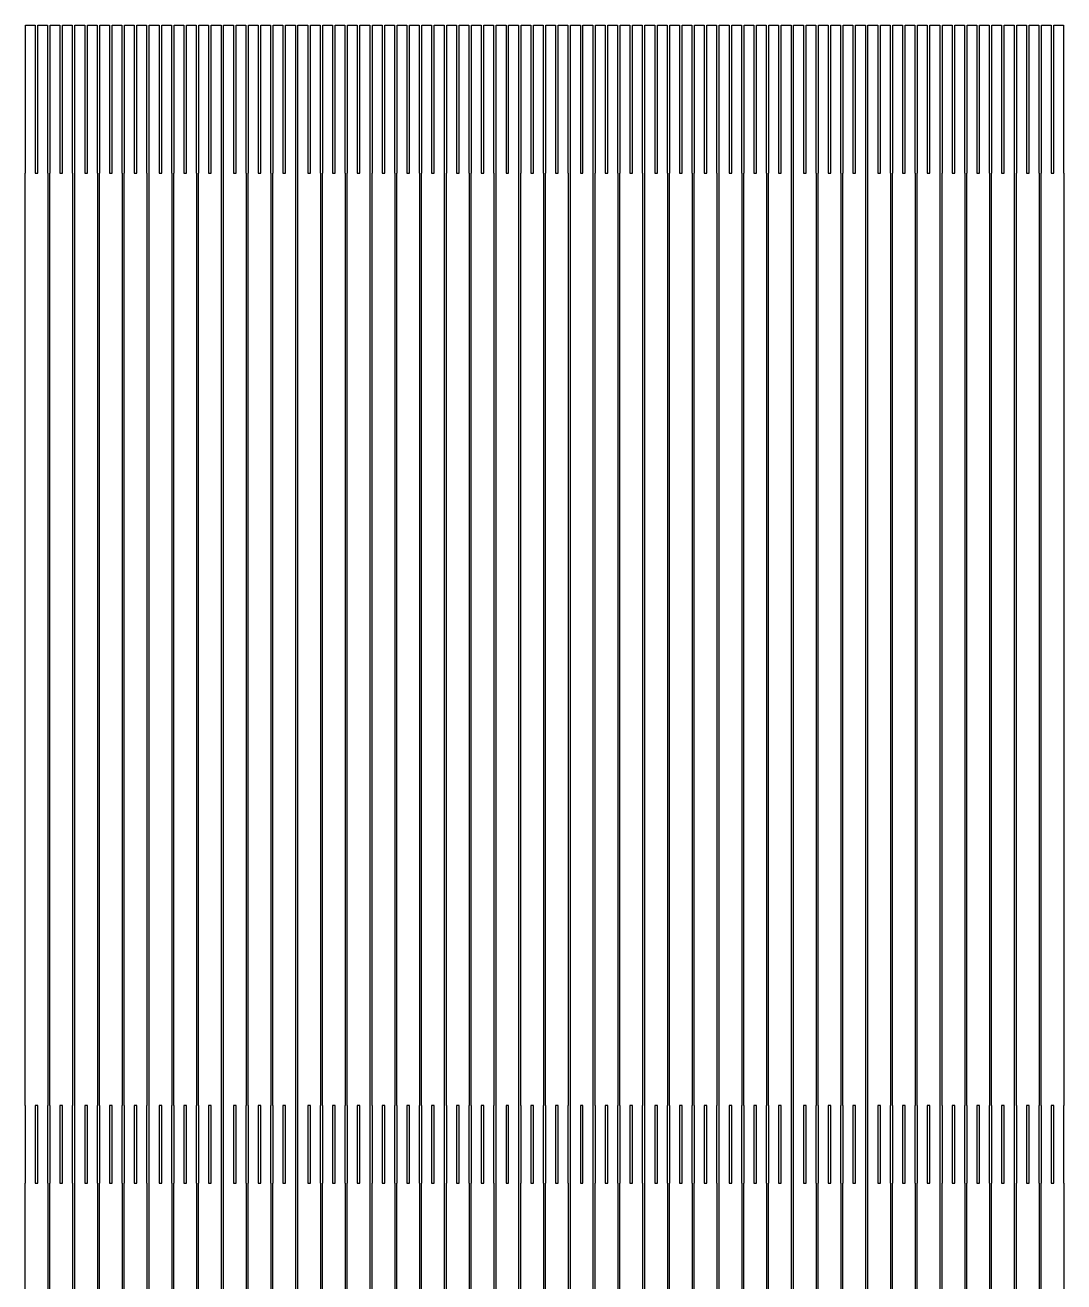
# Model space of a CAD drawing. Extents: x -145 to 145, y -175 to 185.
# Drawn here: x 16.6 to 60, y 57.6 to 110.1 of the extents above; entities that cross this region are included whole.
import ezdxf

# ---------------------------------------------------------------- set-up
doc = ezdxf.new("R2010")
doc.units = 0
doc.layers.add('screen_exp-1p', color=7, linetype='CONTINUOUS')

msp = doc.modelspace()

# ---------------------------------------------------------------- linework, layer by layer
at = {"layer": 'screen_exp-1p'}
for points in [[(16.621, 22.728), (16.621, 61.712), (16.631, 61.712), (16.631, 64.948), (16.621, 64.948), (16.621, 103.932), (16.631, 103.932), (16.631, 110.126), (17.039, 110.126), (17.039, 103.932), (17.149, 103.932), (17.149, 110.126), (17.557, 110.126), (17.557, 103.932), (17.567, 103.932), (17.567, 64.948), (17.557, 64.948), (17.557, 61.712), (17.567, 61.712), (17.567, 22.728)], [(17.657, 22.728), (17.657, 61.712), (17.667, 61.712), (17.667, 64.948), (17.657, 64.948), (17.657, 103.932), (17.667, 103.932), (17.667, 110.126), (18.075, 110.126), (18.075, 103.932), (18.185, 103.932), (18.185, 110.126), (18.593, 110.126), (18.593, 103.932), (18.603, 103.932), (18.603, 64.948), (18.593, 64.948), (18.593, 61.712), (18.603, 61.712), (18.603, 22.728)], [(18.693, 22.728), (18.693, 61.712), (18.703, 61.712), (18.703, 64.948), (18.693, 64.948), (18.693, 103.932), (18.703, 103.932), (18.703, 110.126), (19.111, 110.126), (19.111, 103.932), (19.221, 103.932), (19.221, 110.126), (19.629, 110.126), (19.629, 103.932), (19.639, 103.932), (19.639, 64.948), (19.629, 64.948), (19.629, 61.712), (19.639, 61.712), (19.639, 22.728)], [(19.729, 22.728), (19.729, 61.712), (19.739, 61.712), (19.739, 64.948), (19.729, 64.948), (19.729, 103.932), (19.739, 103.932), (19.739, 110.126), (20.147, 110.126), (20.147, 103.932), (20.257, 103.932), (20.257, 110.126), (20.665, 110.126), (20.665, 103.932), (20.675, 103.932), (20.675, 64.948), (20.665, 64.948), (20.665, 61.712), (20.675, 61.712), (20.675, 22.728)], [(20.765, 22.728), (20.765, 61.712), (20.775, 61.712), (20.775, 64.948), (20.765, 64.948), (20.765, 103.932), (20.775, 103.932), (20.775, 110.126), (21.183, 110.126), (21.183, 103.932), (21.293, 103.932), (21.293, 110.126), (21.701, 110.126), (21.701, 103.932), (21.711, 103.932), (21.711, 64.948), (21.701, 64.948), (21.701, 61.712), (21.711, 61.712), (21.711, 22.728)], [(21.801, 22.728), (21.801, 61.712), (21.811, 61.712), (21.811, 64.948), (21.801, 64.948), (21.801, 103.932), (21.811, 103.932), (21.811, 110.126), (22.219, 110.126), (22.219, 103.932), (22.329, 103.932), (22.329, 110.126), (22.737, 110.126), (22.737, 103.932), (22.747, 103.932), (22.747, 64.948), (22.737, 64.948), (22.737, 61.712), (22.747, 61.712), (22.747, 22.728)], [(22.837, 22.728), (22.837, 61.712), (22.847, 61.712), (22.847, 64.948), (22.837, 64.948), (22.837, 103.932), (22.847, 103.932), (22.847, 110.126), (23.255, 110.126), (23.255, 103.932), (23.365, 103.932), (23.365, 110.126), (23.773, 110.126), (23.773, 103.932), (23.783, 103.932), (23.783, 64.948), (23.773, 64.948), (23.773, 61.712), (23.783, 61.712), (23.783, 22.728)], [(23.873, 22.728), (23.873, 61.712), (23.883, 61.712), (23.883, 64.948), (23.873, 64.948), (23.873, 103.932), (23.883, 103.932), (23.883, 110.126), (24.291, 110.126), (24.291, 103.932), (24.401, 103.932), (24.401, 110.126), (24.809, 110.126), (24.809, 103.932), (24.819, 103.932), (24.819, 64.948), (24.809, 64.948), (24.809, 61.712), (24.819, 61.712), (24.819, 22.728)], [(24.909, 22.728), (24.909, 61.712), (24.919, 61.712), (24.919, 64.948), (24.909, 64.948), (24.909, 103.932), (24.919, 103.932), (24.919, 110.126), (25.327, 110.126), (25.327, 103.932), (25.437, 103.932), (25.437, 110.126), (25.845, 110.126), (25.845, 103.932), (25.855, 103.932), (25.855, 64.948), (25.845, 64.948), (25.845, 61.712), (25.855, 61.712), (25.855, 22.728)], [(25.945, 22.728), (25.945, 61.712), (25.955, 61.712), (25.955, 64.948), (25.945, 64.948), (25.945, 103.932), (25.955, 103.932), (25.955, 110.126), (26.363, 110.126), (26.363, 103.932), (26.473, 103.932), (26.473, 110.126), (26.881, 110.126), (26.881, 103.932), (26.891, 103.932), (26.891, 64.948), (26.881, 64.948), (26.881, 61.712), (26.891, 61.712), (26.891, 22.728)], [(26.981, 22.728), (26.981, 61.712), (26.991, 61.712), (26.991, 64.948), (26.981, 64.948), (26.981, 103.932), (26.991, 103.932), (26.991, 110.126), (27.399, 110.126), (27.399, 103.932), (27.509, 103.932), (27.509, 110.126), (27.917, 110.126), (27.917, 103.932), (27.927, 103.932), (27.927, 64.948), (27.917, 64.948), (27.917, 61.712), (27.927, 61.712), (27.927, 22.728)], [(28.017, 22.728), (28.017, 61.712), (28.027, 61.712), (28.027, 64.948), (28.017, 64.948), (28.017, 103.932), (28.027, 103.932), (28.027, 110.126), (28.435, 110.126), (28.435, 103.932), (28.545, 103.932), (28.545, 110.126), (28.953, 110.126), (28.953, 103.932), (28.963, 103.932), (28.963, 64.948), (28.953, 64.948), (28.953, 61.712), (28.963, 61.712), (28.963, 22.728)], [(29.053, 22.728), (29.053, 61.712), (29.063, 61.712), (29.063, 64.948), (29.053, 64.948), (29.053, 103.932), (29.063, 103.932), (29.063, 110.126), (29.471, 110.126), (29.471, 103.932), (29.581, 103.932), (29.581, 110.126), (29.989, 110.126), (29.989, 103.932), (29.999, 103.932), (29.999, 64.948), (29.989, 64.948), (29.989, 61.712), (29.999, 61.712), (29.999, 22.728)], [(30.089, 22.728), (30.089, 61.712), (30.099, 61.712), (30.099, 64.948), (30.089, 64.948), (30.089, 103.932), (30.099, 103.932), (30.099, 110.126), (30.507, 110.126), (30.507, 103.932), (30.617, 103.932), (30.617, 110.126), (31.025, 110.126), (31.025, 103.932), (31.035, 103.932), (31.035, 64.948), (31.025, 64.948), (31.025, 61.712), (31.035, 61.712), (31.035, 22.728)], [(31.125, 22.728), (31.125, 61.712), (31.135, 61.712), (31.135, 64.948), (31.125, 64.948), (31.125, 103.932), (31.135, 103.932), (31.135, 110.126), (31.543, 110.126), (31.543, 103.932), (31.653, 103.932), (31.653, 110.126), (32.061, 110.126), (32.061, 103.932), (32.071, 103.932), (32.071, 64.948), (32.061, 64.948), (32.061, 61.712), (32.071, 61.712), (32.071, 22.728)], [(32.161, 22.728), (32.161, 61.712), (32.171, 61.712), (32.171, 64.948), (32.161, 64.948), (32.161, 103.932), (32.171, 103.932), (32.171, 110.126), (32.579, 110.126), (32.579, 103.932), (32.689, 103.932), (32.689, 110.126), (33.097, 110.126), (33.097, 103.932), (33.107, 103.932), (33.107, 64.948), (33.097, 64.948), (33.097, 61.712), (33.107, 61.712), (33.107, 22.728)], [(33.197, 22.728), (33.197, 61.712), (33.207, 61.712), (33.207, 64.948), (33.197, 64.948), (33.197, 103.932), (33.207, 103.932), (33.207, 110.126), (33.615, 110.126), (33.615, 103.932), (33.725, 103.932), (33.725, 110.126), (34.133, 110.126), (34.133, 103.932), (34.143, 103.932), (34.143, 64.948), (34.133, 64.948), (34.133, 61.712), (34.143, 61.712), (34.143, 22.728)], [(34.233, 22.728), (34.233, 61.712), (34.243, 61.712), (34.243, 64.948), (34.233, 64.948), (34.233, 103.932), (34.243, 103.932), (34.243, 110.126), (34.651, 110.126), (34.651, 103.932), (34.761, 103.932), (34.761, 110.126), (35.169, 110.126), (35.169, 103.932), (35.179, 103.932), (35.179, 64.948), (35.169, 64.948), (35.169, 61.712), (35.179, 61.712), (35.179, 22.728)], [(35.269, 22.728), (35.269, 61.712), (35.279, 61.712), (35.279, 64.948), (35.269, 64.948), (35.269, 103.932), (35.279, 103.932), (35.279, 110.126), (35.687, 110.126), (35.687, 103.932), (35.797, 103.932), (35.797, 110.126), (36.205, 110.126), (36.205, 103.932), (36.215, 103.932), (36.215, 64.948), (36.205, 64.948), (36.205, 61.712), (36.215, 61.712), (36.215, 22.728)], [(36.305, 22.728), (36.305, 61.712), (36.315, 61.712), (36.315, 64.948), (36.305, 64.948), (36.305, 103.932), (36.315, 103.932), (36.315, 110.126), (36.723, 110.126), (36.723, 103.932), (36.833, 103.932), (36.833, 110.126), (37.241, 110.126), (37.241, 103.932), (37.251, 103.932), (37.251, 64.948), (37.241, 64.948), (37.241, 61.712), (37.251, 61.712), (37.251, 22.728)], [(37.341, 22.728), (37.341, 61.712), (37.351, 61.712), (37.351, 64.948), (37.341, 64.948), (37.341, 103.932), (37.351, 103.932), (37.351, 110.126), (37.759, 110.126), (37.759, 103.932), (37.869, 103.932), (37.869, 110.126), (38.277, 110.126), (38.277, 103.932), (38.287, 103.932), (38.287, 64.948), (38.277, 64.948), (38.277, 61.712), (38.287, 61.712), (38.287, 22.728)], [(38.377, 22.728), (38.377, 61.712), (38.387, 61.712), (38.387, 64.948), (38.377, 64.948), (38.377, 103.932), (38.387, 103.932), (38.387, 110.126), (38.795, 110.126), (38.795, 103.932), (38.905, 103.932), (38.905, 110.126), (39.313, 110.126), (39.313, 103.932), (39.323, 103.932), (39.323, 64.948), (39.313, 64.948), (39.313, 61.712), (39.323, 61.712), (39.323, 22.728)], [(39.413, 22.728), (39.413, 61.712), (39.423, 61.712), (39.423, 64.948), (39.413, 64.948), (39.413, 103.932), (39.423, 103.932), (39.423, 110.126), (39.831, 110.126), (39.831, 103.932), (39.941, 103.932), (39.941, 110.126), (40.349, 110.126), (40.349, 103.932), (40.359, 103.932), (40.359, 64.948), (40.349, 64.948), (40.349, 61.712), (40.359, 61.712), (40.359, 22.728)], [(40.449, 22.728), (40.449, 61.712), (40.459, 61.712), (40.459, 64.948), (40.449, 64.948), (40.449, 103.932), (40.459, 103.932), (40.459, 110.126), (40.867, 110.126), (40.867, 103.932), (40.977, 103.932), (40.977, 110.126), (41.385, 110.126), (41.385, 103.932), (41.395, 103.932), (41.395, 64.948), (41.385, 64.948), (41.385, 61.712), (41.395, 61.712), (41.395, 22.728)], [(41.485, 22.728), (41.485, 61.712), (41.495, 61.712), (41.495, 64.948), (41.485, 64.948), (41.485, 103.932), (41.495, 103.932), (41.495, 110.126), (41.903, 110.126), (41.903, 103.932), (42.013, 103.932), (42.013, 110.126), (42.421, 110.126), (42.421, 103.932), (42.431, 103.932), (42.431, 64.948), (42.421, 64.948), (42.421, 61.712), (42.431, 61.712), (42.431, 22.728)], [(42.521, 22.728), (42.521, 61.712), (42.531, 61.712), (42.531, 64.948), (42.521, 64.948), (42.521, 103.932), (42.531, 103.932), (42.531, 110.126), (42.939, 110.126), (42.939, 103.932), (43.049, 103.932), (43.049, 110.126), (43.457, 110.126), (43.457, 103.932), (43.467, 103.932), (43.467, 64.948), (43.457, 64.948), (43.457, 61.712), (43.467, 61.712), (43.467, 22.728)], [(43.557, 22.728), (43.557, 61.712), (43.567, 61.712), (43.567, 64.948), (43.557, 64.948), (43.557, 103.932), (43.567, 103.932), (43.567, 110.126), (43.975, 110.126), (43.975, 103.932), (44.085, 103.932), (44.085, 110.126), (44.493, 110.126), (44.493, 103.932), (44.503, 103.932), (44.503, 64.948), (44.493, 64.948), (44.493, 61.712), (44.503, 61.712), (44.503, 22.728)], [(44.593, 22.728), (44.593, 61.712), (44.603, 61.712), (44.603, 64.948), (44.593, 64.948), (44.593, 103.932), (44.603, 103.932), (44.603, 110.126), (45.011, 110.126), (45.011, 103.932), (45.121, 103.932), (45.121, 110.126), (45.529, 110.126), (45.529, 103.932), (45.539, 103.932), (45.539, 64.948), (45.529, 64.948), (45.529, 61.712), (45.539, 61.712), (45.539, 22.728)], [(45.629, 22.728), (45.629, 61.712), (45.639, 61.712), (45.639, 64.948), (45.629, 64.948), (45.629, 103.932), (45.639, 103.932), (45.639, 110.126), (46.047, 110.126), (46.047, 103.932), (46.157, 103.932), (46.157, 110.126), (46.565, 110.126), (46.565, 103.932), (46.575, 103.932), (46.575, 64.948), (46.565, 64.948), (46.565, 61.712), (46.575, 61.712), (46.575, 22.728)], [(46.665, 22.728), (46.665, 61.712), (46.675, 61.712), (46.675, 64.948), (46.665, 64.948), (46.665, 103.932), (46.675, 103.932), (46.675, 110.126), (47.083, 110.126), (47.083, 103.932), (47.193, 103.932), (47.193, 110.126), (47.601, 110.126), (47.601, 103.932), (47.611, 103.932), (47.611, 64.948), (47.601, 64.948), (47.601, 61.712), (47.611, 61.712), (47.611, 22.728)], [(47.701, 22.728), (47.701, 61.712), (47.711, 61.712), (47.711, 64.948), (47.701, 64.948), (47.701, 103.932), (47.711, 103.932), (47.711, 110.126), (48.119, 110.126), (48.119, 103.932), (48.229, 103.932), (48.229, 110.126), (48.637, 110.126), (48.637, 103.932), (48.647, 103.932), (48.647, 64.948), (48.637, 64.948), (48.637, 61.712), (48.647, 61.712), (48.647, 22.728)], [(48.737, 22.728), (48.737, 61.712), (48.747, 61.712), (48.747, 64.948), (48.737, 64.948), (48.737, 103.932), (48.747, 103.932), (48.747, 110.126), (49.155, 110.126), (49.155, 103.932), (49.265, 103.932), (49.265, 110.126), (49.673, 110.126), (49.673, 103.932), (49.683, 103.932), (49.683, 64.948), (49.673, 64.948), (49.673, 61.712), (49.683, 61.712), (49.683, 22.728)], [(49.773, 22.728), (49.773, 61.712), (49.783, 61.712), (49.783, 64.948), (49.773, 64.948), (49.773, 103.932), (49.783, 103.932), (49.783, 110.126), (50.191, 110.126), (50.191, 103.932), (50.301, 103.932), (50.301, 110.126), (50.709, 110.126), (50.709, 103.932), (50.719, 103.932), (50.719, 64.948), (50.709, 64.948), (50.709, 61.712), (50.719, 61.712), (50.719, 22.728)], [(50.809, 22.728), (50.809, 61.712), (50.819, 61.712), (50.819, 64.948), (50.809, 64.948), (50.809, 103.932), (50.819, 103.932), (50.819, 110.126), (51.227, 110.126), (51.227, 103.932), (51.337, 103.932), (51.337, 110.126), (51.745, 110.126), (51.745, 103.932), (51.755, 103.932), (51.755, 64.948), (51.745, 64.948), (51.745, 61.712), (51.755, 61.712), (51.755, 22.728)], [(51.845, 22.728), (51.845, 61.712), (51.855, 61.712), (51.855, 64.948), (51.845, 64.948), (51.845, 103.932), (51.855, 103.932), (51.855, 110.126), (52.263, 110.126), (52.263, 103.932), (52.373, 103.932), (52.373, 110.126), (52.781, 110.126), (52.781, 103.932), (52.791, 103.932), (52.791, 64.948), (52.781, 64.948), (52.781, 61.712), (52.791, 61.712), (52.791, 22.728)], [(52.881, 22.728), (52.881, 61.712), (52.891, 61.712), (52.891, 64.948), (52.881, 64.948), (52.881, 103.932), (52.891, 103.932), (52.891, 110.126), (53.299, 110.126), (53.299, 103.932), (53.409, 103.932), (53.409, 110.126), (53.817, 110.126), (53.817, 103.932), (53.827, 103.932), (53.827, 64.948), (53.817, 64.948), (53.817, 61.712), (53.827, 61.712), (53.827, 22.728)], [(53.917, 22.728), (53.917, 61.712), (53.927, 61.712), (53.927, 64.948), (53.917, 64.948), (53.917, 103.932), (53.927, 103.932), (53.927, 110.126), (54.335, 110.126), (54.335, 103.932), (54.445, 103.932), (54.445, 110.126), (54.853, 110.126), (54.853, 103.932), (54.863, 103.932), (54.863, 64.948), (54.853, 64.948), (54.853, 61.712), (54.863, 61.712), (54.863, 22.728)], [(54.953, 22.728), (54.953, 61.712), (54.963, 61.712), (54.963, 64.948), (54.953, 64.948), (54.953, 103.932), (54.963, 103.932), (54.963, 110.126), (55.371, 110.126), (55.371, 103.932), (55.481, 103.932), (55.481, 110.126), (55.889, 110.126), (55.889, 103.932), (55.899, 103.932), (55.899, 64.948), (55.889, 64.948), (55.889, 61.712), (55.899, 61.712), (55.899, 22.728)], [(55.989, 22.728), (55.989, 61.712), (55.999, 61.712), (55.999, 64.948), (55.989, 64.948), (55.989, 103.932), (55.999, 103.932), (55.999, 110.126), (56.407, 110.126), (56.407, 103.932), (56.517, 103.932), (56.517, 110.126), (56.925, 110.126), (56.925, 103.932), (56.935, 103.932), (56.935, 64.948), (56.925, 64.948), (56.925, 61.712), (56.935, 61.712), (56.935, 22.728)], [(57.025, 22.728), (57.025, 61.712), (57.035, 61.712), (57.035, 64.948), (57.025, 64.948), (57.025, 103.932), (57.035, 103.932), (57.035, 110.126), (57.443, 110.126), (57.443, 103.932), (57.553, 103.932), (57.553, 110.126), (57.961, 110.126), (57.961, 103.932), (57.971, 103.932), (57.971, 64.948), (57.961, 64.948), (57.961, 61.712), (57.971, 61.712), (57.971, 22.728)], [(58.061, 22.728), (58.061, 61.712), (58.071, 61.712), (58.071, 64.948), (58.061, 64.948), (58.061, 103.932), (58.071, 103.932), (58.071, 110.126), (58.479, 110.126), (58.479, 103.932), (58.589, 103.932), (58.589, 110.126), (58.997, 110.126), (58.997, 103.932), (59.007, 103.932), (59.007, 64.948), (58.997, 64.948), (58.997, 61.712), (59.007, 61.712), (59.007, 22.728)], [(59.097, 22.728), (59.097, 61.712), (59.107, 61.712), (59.107, 64.948), (59.097, 64.948), (59.097, 103.932), (59.107, 103.932), (59.107, 110.126), (59.515, 110.126), (59.515, 103.932), (59.625, 103.932), (59.625, 110.126), (60.033, 110.126), (60.033, 103.932), (60.043, 103.932), (60.043, 64.948), (60.033, 64.948), (60.033, 61.712), (60.043, 61.712), (60.043, 22.728)], [(17.039, 61.712), (17.149, 61.712), (17.149, 64.948), (17.039, 64.948), (17.039, 61.712)], [(18.185, 61.712), (18.185, 64.948), (18.075, 64.948), (18.075, 61.712), (18.185, 61.712)], [(19.111, 61.712), (19.221, 61.712), (19.221, 64.948), (19.111, 64.948), (19.111, 61.712)], [(20.147, 61.712), (20.257, 61.712), (20.257, 64.948), (20.147, 64.948), (20.147, 61.712)], [(21.183, 61.712), (21.293, 61.712), (21.293, 64.948), (21.183, 64.948), (21.183, 61.712)], [(22.329, 61.712), (22.329, 64.948), (22.219, 64.948), (22.219, 61.712), (22.329, 61.712)], [(23.255, 61.712), (23.365, 61.712), (23.365, 64.948), (23.255, 64.948), (23.255, 61.712)], [(24.401, 61.712), (24.401, 64.948), (24.291, 64.948), (24.291, 61.712), (24.401, 61.712)], [(25.437, 61.712), (25.437, 64.948), (25.327, 64.948), (25.327, 61.712), (25.437, 61.712)], [(26.363, 61.712), (26.473, 61.712), (26.473, 64.948), (26.363, 64.948), (26.363, 61.712)], [(27.509, 61.712), (27.509, 64.948), (27.399, 64.948), (27.399, 61.712), (27.509, 61.712)], [(28.545, 61.712), (28.545, 64.948), (28.435, 64.948), (28.435, 61.712), (28.545, 61.712)], [(29.471, 61.712), (29.581, 61.712), (29.581, 64.948), (29.471, 64.948), (29.471, 61.712)], [(30.617, 61.712), (30.617, 64.948), (30.507, 64.948), (30.507, 61.712), (30.617, 61.712)], [(31.653, 61.712), (31.653, 64.948), (31.543, 64.948), (31.543, 61.712), (31.653, 61.712)], [(32.689, 61.712), (32.689, 64.948), (32.579, 64.948), (32.579, 61.712), (32.689, 61.712)], [(33.725, 61.712), (33.725, 64.948), (33.615, 64.948), (33.615, 61.712), (33.725, 61.712)], [(34.761, 61.712), (34.761, 64.948), (34.651, 64.948), (34.651, 61.712), (34.761, 61.712)], [(35.687, 61.712), (35.797, 61.712), (35.797, 64.948), (35.687, 64.948), (35.687, 61.712)], [(36.723, 61.712), (36.833, 61.712), (36.833, 64.948), (36.723, 64.948), (36.723, 61.712)], [(37.869, 61.712), (37.869, 64.948), (37.759, 64.948), (37.759, 61.712), (37.869, 61.712)], [(38.905, 61.712), (38.905, 64.948), (38.795, 64.948), (38.795, 61.712), (38.905, 61.712)], [(39.941, 61.712), (39.941, 64.948), (39.831, 64.948), (39.831, 61.712), (39.941, 61.712)], [(40.977, 61.712), (40.977, 64.948), (40.867, 64.948), (40.867, 61.712), (40.977, 61.712)], [(42.013, 61.712), (42.013, 64.948), (41.903, 64.948), (41.903, 61.712), (42.013, 61.712)], [(43.049, 61.712), (43.049, 64.948), (42.939, 64.948), (42.939, 61.712), (43.049, 61.712)], [(44.085, 61.712), (44.085, 64.948), (43.975, 64.948), (43.975, 61.712), (44.085, 61.712)], [(45.011, 61.712), (45.121, 61.712), (45.121, 64.948), (45.011, 64.948), (45.011, 61.712)], [(46.047, 61.712), (46.157, 61.712), (46.157, 64.948), (46.047, 64.948), (46.047, 61.712)], [(47.083, 61.712), (47.193, 61.712), (47.193, 64.948), (47.083, 64.948), (47.083, 61.712)], [(48.119, 61.712), (48.229, 61.712), (48.229, 64.948), (48.119, 64.948), (48.119, 61.712)], [(49.265, 61.712), (49.265, 64.948), (49.155, 64.948), (49.155, 61.712), (49.265, 61.712)], [(50.191, 61.712), (50.301, 61.712), (50.301, 64.948), (50.191, 64.948), (50.191, 61.712)], [(51.227, 61.712), (51.337, 61.712), (51.337, 64.948), (51.227, 64.948), (51.227, 61.712)], [(52.373, 61.712), (52.373, 64.948), (52.263, 64.948), (52.263, 61.712), (52.373, 61.712)], [(53.409, 61.712), (53.409, 64.948), (53.299, 64.948), (53.299, 61.712), (53.409, 61.712)], [(54.335, 61.712), (54.445, 61.712), (54.445, 64.948), (54.335, 64.948), (54.335, 61.712)], [(55.481, 61.712), (55.481, 64.948), (55.371, 64.948), (55.371, 61.712), (55.481, 61.712)], [(56.517, 61.712), (56.517, 64.948), (56.407, 64.948), (56.407, 61.712), (56.517, 61.712)], [(57.553, 61.712), (57.553, 64.948), (57.443, 64.948), (57.443, 61.712), (57.553, 61.712)], [(58.479, 61.712), (58.589, 61.712), (58.589, 64.948), (58.479, 64.948), (58.479, 61.712)], [(59.515, 61.712), (59.625, 61.712), (59.625, 64.948), (59.515, 64.948), (59.515, 61.712)]]:
    msp.add_lwpolyline(points, dxfattribs=at)

doc.saveas('drawing.dxf')
